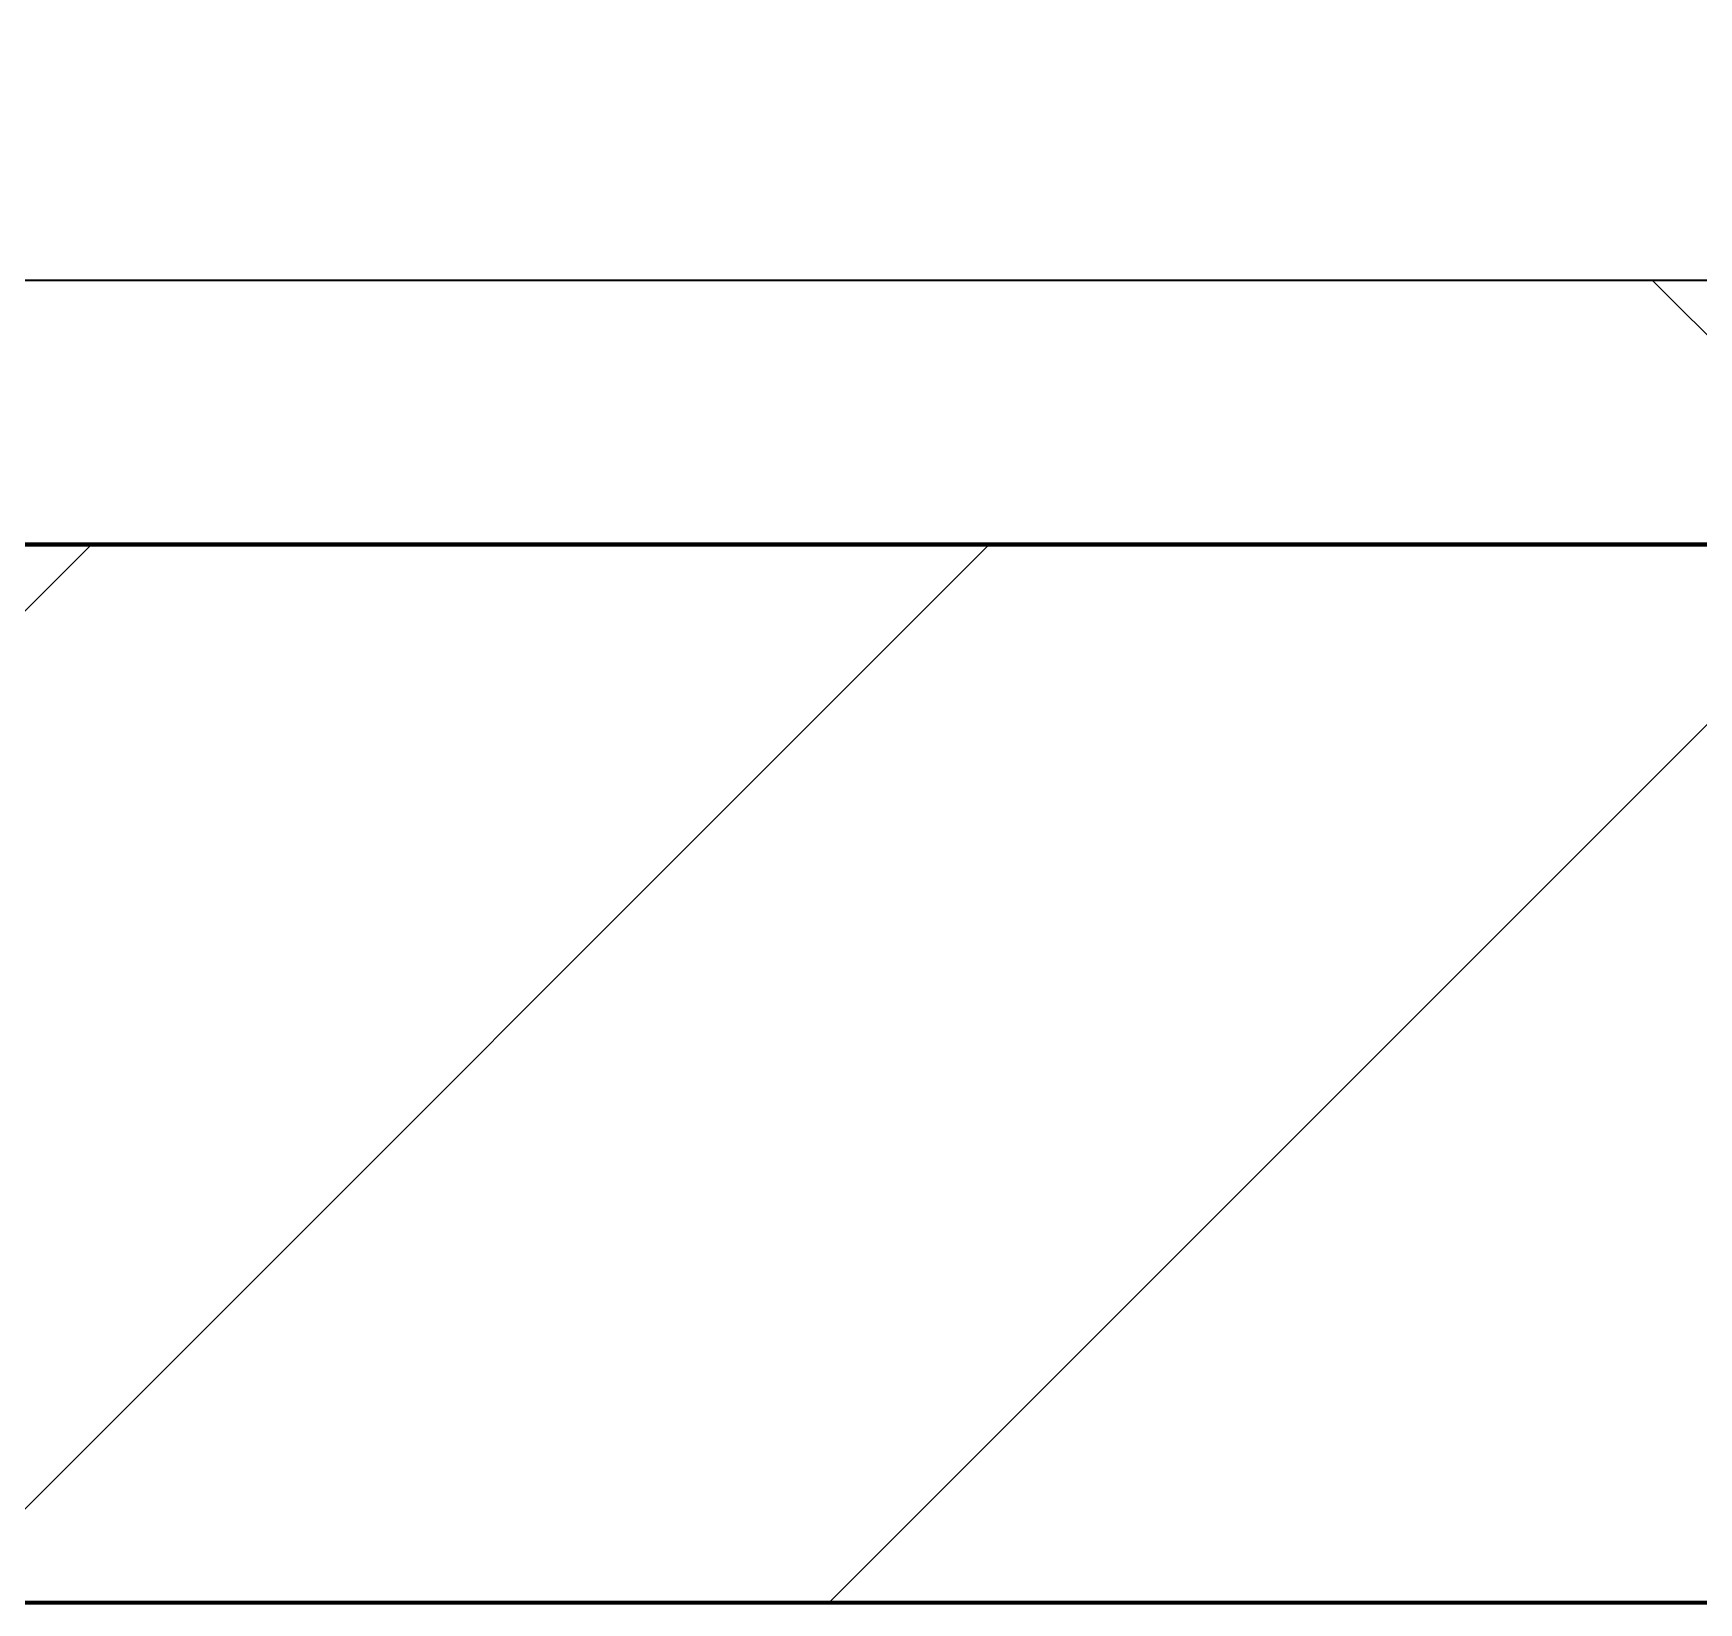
# Model space of a CAD drawing. Header units: millimetres. Extents: x -794334 to -714814, y -17806 to 22403.
# Drawn here: x -763604 to -763289.2, y -4021 to -3724.3 of the extents above; entities that cross this region are included whole.
import ezdxf
from ezdxf.xclip import XClip

# ---------------------------------------------------------------- set-up
doc = ezdxf.new("R2010")
doc.units = ezdxf.units.MM
doc.header["$XCLIPFRAME"] = 0
for name, color, linetype, lineweight in [('A-GLAZ-CURT', 2, 'Continuous', 9), ('A-WALL', 5, 'Continuous', 35), ('A-WALL-FNSH', 2, 'Continuous', 35), ('A-WALL-PATT', 1, 'Continuous', 35), ('WALL-E', 2, 'Continuous', 35)]:
    doc.layers.add(name, color=color, linetype=linetype, lineweight=lineweight)
doc.layers.add('A11_ALU.SOLID SHEET', color=2, linetype='Continuous')

# ---------------------------------------------------------------- blocks, each defined once
blk = doc.blocks.new('PPLS-PP19_Custom Tile Pattern - Custom Tile Pattern-V142-4252-01 ENLARGED CONCOURSE LEVEL - REFLECTED CEILING PLAN - SHEET 3')
at = {"layer": 'A-GLAZ-CURT'}
for p, q in [((-300, 0), (300, 0)), ((300, 0), (-300, 0)), ((230.06, 0), (300, 0)), ((-300, -50), (300, -50)), ((300, -50), (-300, -50))]:
    blk.add_line(p, q, dxfattribs=at)
for points, knots in [([(300, 0), (286.53, 0), (254.22, 0), (207.11, 0), (177.41, 0), (159.34, 0), (158.33, 0), (158.3, 0)], [-285.253232, -285.253232, -285.253232, -285.253232, -244.693688, -187.987675, -143.776725, -129.632772, -123.352749, -123.352749, -123.352749, -123.352749]), ([(171.51, 0), (176.48, 0), (193.23, 0), (201.73, 0), (208.81, 0), (213.9, 0), (241.96, 0), (266.73, 0), (281.71, 0), (291.71, 0), (296.52, 0), (297.86, 0), (298.09, 0)], [-7971.819559, -7971.819559, -7971.819559, -7971.819559, -7784.112253, -7606.717214, -7289.299508, -7042.621073, -6582.165592, -6068.460911, -5766.029927, -5566.724884, -5280.360606, -5199.253518, -5199.253518, -5199.253518, -5199.253518]), ([(300, 0), (288.22, 0), (262, 0), (230.43, 0), (219.94, 0), (219.02, 0)], [-12528.858583, -12528.858583, -12528.858583, -12528.858583, -11905.454923, -11162.864862, -10856.732305, -10856.732305, -10856.732305, -10856.732305]), ([(284.76, 0), (284.76, 0), (285.09, 0), (287.47, 0), (293.59, 0), (297.76, 0), (300, 0)], [-4110.630118, -4110.630118, -4110.630118, -4110.630118, -4053.389046, -3959.664717, -3862.421465, -3746.95702, -3746.95702, -3746.95702, -3746.95702]), ([(297.38, 0), (295.84, 0), (291.62, 0), (285.38, 0), (284.87, 0)], [-4803.172655, -4803.172655, -4803.172655, -4803.172655, -4358.271401, -4143.037883, -4143.037883, -4143.037883, -4143.037883])]:
    blk.add_open_spline(points, degree=3, knots=knots, dxfattribs=at)
blk = doc.blocks.new('PPLS-PP19_Custom Tile Pattern - Custom Tile Pattern-V143-4252-01 ENLARGED CONCOURSE LEVEL - REFLECTED CEILING PLAN - SHEET 3')
at = {"layer": 'A-GLAZ-CURT'}
for p, q in [((-300, 0), (300, 0)), ((300, 0), (-300, 0)), ((-293.07, 0), (-275.75, 0)), ((-275.75, 0), (-293.07, 0)), ((-222.32, 0), (-205, 0)), ((-205, 0), (-222.32, 0)), ((-300, -50), (300, -50)), ((300, -50), (-300, -50))]:
    blk.add_line(p, q, dxfattribs=at)
at = {"layer": 'A-GLAZ-CURT', "flags": 128}
for points in [[(-300, 0), (-291.56, 0), (-283.3, 0), (-275.2, 0), (-267.26, 0), (-259.45, 0), (-251.77, 0), (-244.2, 0), (-236.74, 0), (-229.36, 0), (-222.06, 0), (-214.83, 0), (-207.71, 0), (-200.76, 0), (-194.02, 0), (-187.54, 0), (-181.38, 0), (-175.58, 0), (-170.25, 0), (-165.64, 0), (-162.01, 0), (-159.53, 0), (-157.46, 0), (-154.52, 0), (-149.42, 0), (-141.84, 0), (-132.81, 0), (-126.08, 0)], [(-125.17, 0), (-128.55, 0), (-134.16, 0), (-140.03, 0), (-145.5, 0), (-150.63, 0), (-155.53, 0), (-160.27, 0), (-164.95, 0), (-169.65, 0), (-174.47, 0), (-179.49, 0), (-184.81, 0), (-190.44, 0), (-196.37, 0), (-202.58, 0), (-209.04, 0), (-215.73, 0), (-222.63, 0), (-229.72, 0), (-236.97, 0), (-244.39, 0), (-251.96, 0), (-259.67, 0), (-267.51, 0), (-275.48, 0), (-283.55, 0), (-291.73, 0), (-300, 0)]]:
    blk.add_lwpolyline(points, dxfattribs=at)
at = {"layer": 'A-GLAZ-CURT'}
for points, knots in [([(-300, 0), (-284.65, 0), (-236.57, 0), (-174.61, 0), (-129.95, 0), (-110.8, 0), (-99.5, 0), (-91.46, 0)], [-5323.127839, -5323.127839, -5323.127839, -5323.127839, -4502.809032, -2700.551212, -1002.059161, -460.363443, 0, 0, 0, 0]), ([(-72.93, 0), (-75.51, 0), (-91.45, 0), (-134.08, 0), (-202.69, 0), (-262.56, 0), (-294.48, 0), (-300, 0)], [-19442.345229, -19442.345229, -19442.345229, -19442.345229, -18935.241197, -17136.203329, -15131.813646, -13729.592194, -13439.944408, -13439.944408, -13439.944408, -13439.944408]), ([(-137.88, 0), (-140.56, 0), (-147.66, 0), (-147.69, 0), (-158.72, 0), (-174.02, 0), (-185.59, 0), (-209.77, 0), (-232.01, 0), (-255.22, 0), (-262.59, 0), (-264.9, 0), (-265.4, 0)], [-3187.727384, -3187.727384, -3187.727384, -3187.727384, -2919.378265, -2477.344047, -2237.412286, -2029.680487, -1755.085331, -1400.429864, -858.079193, -543.655514, -208.940337, 0, 0, 0, 0]), ([(-258.6, 0), (-257.91, 0), (-254.26, 0), (-241.25, 0), (-225.99, 0), (-213.1, 0), (-201.49, 0), (-194.17, 0), (-189.86, 0)], [-5722.54675, -5722.54675, -5722.54675, -5722.54675, -5657.471696, -5413.335975, -5017.494783, -4832.723979, -4666.091899, -4416.730713, -4416.730713, -4416.730713, -4416.730713]), ([(-188.93, 0), (-191.76, 0), (-203.02, 0), (-216.65, 0), (-231.26, 0), (-233.46, 0), (-234, 0)], [-1573.102462, -1573.102462, -1573.102462, -1573.102462, -1422.553702, -978.033455, -846.069444, -682.911962, -682.911962, -682.911962, -682.911962]), ([(-233.49, 0), (-233.44, 0), (-232.38, 0), (-230.74, 0), (-225.3, 0), (-223.63, 0)], [-455.274641, -455.274641, -455.274641, -455.274641, -440.605512, -119.536984, 0, 0, 0, 0]), ([(-223.63, 0), (-219.39, 0), (-206.17, 0), (-188.58, 0), (-169.02, 0), (-152.12, 0), (-136.84, 0), (-127.33, 0), (-124.19, 0), (-123.43, 0), (-123.28, 0)], [-5463.295695, -5463.295695, -5463.295695, -5463.295695, -5161.076232, -4739.070012, -4465.409639, -4149.119819, -3839.893365, -3647.167523, -3488.92562, -3439.852845, -3439.852845, -3439.852845, -3439.852845]), ([(-187.88, 0), (-187.39, 0), (-180.91, 0), (-171.77, 0), (-158.7, 0), (-157.22, 0)], [-4378.324359, -4378.324359, -4378.324359, -4378.324359, -4349.945572, -4000.813434, -3840.635403, -3840.635403, -3840.635403, -3840.635403]), ([(-133.82, 0), (-135.51, 0), (-137.8, 0), (-149.31, 0), (-162.01, 0), (-174.84, 0), (-184.58, 0), (-187.78, 0)], [-2731.647847, -2731.647847, -2731.647847, -2731.647847, -2418.507304, -2308.929706, -2113.765672, -1763.376603, -1593.461244, -1593.461244, -1593.461244, -1593.461244]), ([(-152.35, 0), (-151.03, 0), (-147.71, 0), (-143.57, 0), (-138.62, 0)], [-3494.978217, -3494.978217, -3494.978217, -3494.978217, -3371.022232, -3227.460399, -3227.460399, -3227.460399, -3227.460399]), ([(-118.78, 0), (-121.86, 0), (-126.28, 0), (-136.96, 0), (-147.46, 0), (-150.03, 0), (-150.57, 0)], [-5938.474035, -5938.474035, -5938.474035, -5938.474035, -5700.061948, -5508.838257, -5298.784692, -5196.16478, -5196.16478, -5196.16478, -5196.16478]), ([(-150.34, 0), (-150.07, 0), (-147.75, 0), (-142.6, 0), (-127.26, 0), (-107.3, 0), (-90.42, 0), (-75.26, 0), (-68.41, 0), (-65.12, 0), (-63.63, 0)], [-4948.728362, -4948.728362, -4948.728362, -4948.728362, -4883.323924, -4440.880425, -4054.690705, -3793.097032, -3402.597032, -3144.956779, -3050.982048, -2969.237017, -2969.237017, -2969.237017, -2969.237017]), ([(-26.75, 0), (-27.82, 0), (-36.18, 0), (-53.55, 0), (-78.2, 0), (-110.94, 0), (-130.52, 0), (-147.74, 0), (-149.07, 0)], [-8718.362214, -8718.362214, -8718.362214, -8718.362214, -8532.293389, -8073.216054, -7508.296369, -7004.680444, -6449.282163, -6277.220794, -6277.220794, -6277.220794, -6277.220794]), ([(-148.23, 0), (-146.94, 0), (-140.15, 0), (-137.28, 0), (-133.93, 0), (-128.78, 0), (-126.5, 0)], [-6162.058746, -6162.058746, -6162.058746, -6162.058746, -6017.569127, -5560.701257, -5364.112219, -5231.017328, -5231.017328, -5231.017328, -5231.017328]), ([(-121.06, 0), (-122.96, 0), (-128.74, 0), (-139.03, 0), (-146.11, 0), (-146.95, 0)], [-1044.976276, -1044.976276, -1044.976276, -1044.976276, -945.742622, -741.901385, -489.130243, -489.130243, -489.130243, -489.130243]), ([(-146.69, 0), (-146.59, 0), (-145.49, 0), (-135.69, 0), (-128.29, 0), (-125.15, 0)], [-420.34245, -420.34245, -420.34245, -420.34245, -406.956646, -290.263673, 0, 0, 0, 0]), ([(-127.41, 0), (-131.63, 0), (-133.16, 0), (-134.09, 0), (-134.15, 0)], [-8540.990293, -8540.990293, -8540.990293, -8540.990293, -8266.114998, -8246.473386, -8246.473386, -8246.473386, -8246.473386]), ([(-134.15, 0), (-133.32, 0), (-130.71, 0), (-124.78, 0), (-121.12, 0)], [-7657.439573, -7657.439573, -7657.439573, -7657.439573, -7293.749979, -6950.319116, -6950.319116, -6950.319116, -6950.319116]), ([(-120.35, 0), (-120.6, 0), (-122.15, 0), (-129.25, 0), (-133.82, 0)], [-2900.418367, -2900.418367, -2900.418367, -2900.418367, -2840.280255, -2731.647847, -2731.647847, -2731.647847, -2731.647847]), ([(-113.43, 0), (-113.44, 0), (-113.96, 0), (-119.73, 0), (-125.43, 0), (-127.03, 0), (-127.41, 0)], [-328.499627, -328.499627, -328.499627, -328.499627, -282.672656, -98.539552, -24.539552, 0, 0, 0, 0]), ([(-126.5, 0), (-122.44, 0), (-108.71, 0), (-86.68, 0), (-64.27, 0), (-56.57, 0), (-54.16, 0)], [-5231.017328, -5231.017328, -5231.017328, -5231.017328, -4994.692869, -4542.524482, -4008.285538, -3736.440949, -3736.440949, -3736.440949, -3736.440949]), ([(-125.15, 0), (-124.93, 0), (-121.96, 0), (-113.01, 0), (-98.9, 0), (-85.29, 0), (-71.67, 0), (-65.93, 0), (-65.07, 0)], [-3362.7396, -3362.7396, -3362.7396, -3362.7396, -3342.215224, -3074.362186, -2902.289527, -2605.247022, -2322.099534, -2241.8264, -2241.8264, -2241.8264, -2241.8264]), ([(-86.16, 0), (-91.37, 0), (-102.3, 0), (-114.52, 0), (-120.72, 0)], [-1681.3698, -1681.3698, -1681.3698, -1681.3698, -1374.161226, -1050.856125, -1050.856125, -1050.856125, -1050.856125]), ([(-120.17, 0), (-119.27, 0), (-111.37, 0), (-92.04, 0), (-74.02, 0), (-62.74, 0), (-60.36, 0), (-59.97, 0)], [-6921.147306, -6921.147306, -6921.147306, -6921.147306, -6839.55839, -6236.997189, -5713.340575, -5140.470607, -5006.787413, -5006.787413, -5006.787413, -5006.787413]), ([(-53.17, 0), (-55.59, 0), (-63.55, 0), (-81.23, 0), (-99.51, 0), (-114.02, 0), (-117.28, 0), (-118.78, 0)], [-1236.455572, -1236.455572, -1236.455572, -1236.455572, -1060.00838, -740.068933, -229.489605, -116.330425, 0, 0, 0, 0]), ([(-117.74, 0), (-117.19, 0), (-114.78, 0), (-113.43, 0), (-113.43, 0)], [-821.249067, -821.249067, -821.249067, -821.249067, -394.672656, -330.879064, -330.879064, -330.879064, -330.879064]), ([(-53.14, 0), (-55.44, 0), (-64.47, 0), (-85.2, 0), (-107.61, 0), (-116.56, 0), (-117.56, 0)], [-3096.682461, -3096.682461, -3096.682461, -3096.682461, -2842.901703, -2193.204658, -1433.981041, -985.49888, -985.49888, -985.49888, -985.49888]), ([(-115.82, 0), (-114.96, 0), (-110.41, 0), (-96.78, 0), (-71.33, 0), (-42.53, 0), (-12.78, 0), (4.23, 0), (9.64, 0), (10.14, 0), (10.18, 0)], [-5724.064692, -5724.064692, -5724.064692, -5724.064692, -5430.283136, -5103.229623, -4799.173296, -4065.652676, -3589.737505, -3285.047089, -3066.359526, -3044.715262, -3044.715262, -3044.715262, -3044.715262]), ([(9.32, 0), (9.08, 0), (7.65, 0), (2.57, 0), (-12.23, 0), (-25.64, 0), (-40, 0), (-56.24, 0), (-75.59, 0), (-94, 0), (-112.01, 0), (-114.94, 0), (-115.63, 0)], [-2922.926651, -2922.926651, -2922.926651, -2922.926651, -2882.788014, -2720.818881, -2518.50168, -2125.455881, -1792.521578, -1466.981642, -1208.454564, -789.402658, -501.969187, -243.577221, -243.577221, -243.577221, -243.577221]), ([(-91.46, 0), (-90.09, 0), (-84.7, 0), (-77.43, 0), (-72.73, 0), (-72.64, 0), (-72.64, 0)], [-19832.387487, -19832.387487, -19832.387487, -19832.387487, -19753.885894, -19541.04734, -19478.625389, -19471.062469, -19471.062469, -19471.062469, -19471.062469]), ([(-63.96, 0), (-64.13, 0), (-72.5, 0), (-80.63, 0), (-86.16, 0)], [-2171.769325, -2171.769325, -2171.769325, -2171.769325, -2007.031671, -1681.3698, -1681.3698, -1681.3698, -1681.3698]), ([(-53.18, 0), (-54.89, 0), (-59.6, 0), (-71.66, 0), (-77.83, 0), (-82.66, 0), (-83.28, 0), (-83.28, 0)], [-2251.727728, -2251.727728, -2251.727728, -2251.727728, -2161.752162, -2006.592567, -1646.621388, -1424.436217, -1393.971743, -1393.971743, -1393.971743, -1393.971743]), ([(-83.28, 0), (-83.28, 0), (-82.91, 0), (-76.14, 0), (-62.97, 0), (-48.14, 0), (-36.49, 0), (-33.57, 0), (-29.94, 0), (-28.57, 0)], [-1393.4169, -1393.4169, -1393.4169, -1393.4169, -1353.722004, -1274.333717, -1073.56893, -651.549973, -296.515819, -83.513472, 0, 0, 0, 0]), ([(-66.39, 0), (-66.39, 0), (-63.63, 0), (-53.63, 0), (-34.42, 0), (-29.82, 0), (-29.19, 0)], [-2493.31794, -2493.31794, -2493.31794, -2493.31794, -2315.303971, -1809.437387, -963.711516, -666.19313, -666.19313, -666.19313, -666.19313]), ([(31.18, 0), (25.97, 0), (11.99, 0), (-16.92, 0), (-47.42, 0), (-65.77, 0), (-66.37, 0), (-66.38, 0)], [-4496.803627, -4496.803627, -4496.803627, -4496.803627, -4222.080604, -3745.412743, -2981.410125, -2542.574734, -2498.224237, -2498.224237, -2498.224237, -2498.224237]), ([(-63.63, 0), (-61.49, 0), (-57.39, 0), (-54.49, 0), (-45.2, 0), (-40.79, 0), (-40.46, 0), (-40.44, 0)], [-2969.237017, -2969.237017, -2969.237017, -2969.237017, -2851.217951, -2734.127174, -2474.780881, -2410.990208, -2350.645972, -2350.645972, -2350.645972, -2350.645972]), ([(-58.83, 0), (-58.37, 0), (-57.29, 0), (-54.23, 0), (-46.33, 0), (-42.62, 0), (-41.76, 0)], [-4859.52896, -4859.52896, -4859.52896, -4859.52896, -4680.891996, -4469.85053, -4321.566175, -4270.495146, -4270.495146, -4270.495146, -4270.495146]), ([(-53.2, 0), (-53.11, 0), (-51.78, 0), (-48.53, 0), (-30.79, 0), (-18.03, 0), (8.61, 0), (15.02, 0), (22.91, 0), (31, 0), (39.04, 0), (51.19, 0), (58.74, 0), (61.34, 0), (61.45, 0)], [-3699.689906, -3699.689906, -3699.689906, -3699.689906, -3689.699207, -3546.54457, -3315.260113, -2864.387349, -2439.246196, -2084.094819, -1956.422387, -1818.904206, -1645.594513, -1443.202566, -1228.752106, -1120.932285, -1120.932285, -1120.932285, -1120.932285]), ([(-29.03, 0), (-33.97, 0), (-42.05, 0), (-50.09, 0), (-53.17, 0)], [-2680.714891, -2680.714891, -2680.714891, -2680.714891, -2413.671296, -2251.800508, -2251.800508, -2251.800508, -2251.800508]), ([(-36.33, 0), (-36.43, 0), (-37.27, 0), (-45.02, 0), (-45.87, 0), (-50.85, 0), (-53.14, 0)], [-1855.773136, -1855.773136, -1855.773136, -1855.773136, -1810.870157, -1672.078046, -1405.135169, -1237.182091, -1237.182091, -1237.182091, -1237.182091]), ([(-36.62, 0), (-36.62, 0), (-40.35, 0), (-43.42, 0), (-48.79, 0), (-52.49, 0)], [-4069.478503, -4069.478503, -4069.478503, -4069.478503, -3858.647035, -3538.256648, -3120.746453, -3120.746453, -3120.746453, -3120.746453]), ([(-51.83, 0), (-51.83, 0), (-51.78, 0), (-47.4, 0), (-46.01, 0), (-40.22, 0), (-36.78, 0)], [-632.814994, -632.814994, -632.814994, -632.814994, -627.965721, -508.377888, -260.442412, 0, 0, 0, 0]), ([(14.67, 0), (9.34, 0), (-2.9, 0), (-20.62, 0), (-32.81, 0), (-44.85, 0), (-51.43, 0), (-51.79, 0)], [-1925.670641, -1925.670641, -1925.670641, -1925.670641, -1617.263037, -1290.787923, -1039.307308, -819.71621, -644.910881, -644.910881, -644.910881, -644.910881]), ([(-41.76, 0), (-39.9, 0), (-37.72, 0), (-36.92, 0), (-36.77, 0)], [-4270.495146, -4270.495146, -4270.495146, -4270.495146, -4161.040818, -4106.245333, -4106.245333, -4106.245333, -4106.245333]), ([(-36.78, 0), (-32.43, 0), (-19.22, 0), (-1.46, 0), (11.43, 0), (14.7, 0)], [-6191.144455, -6191.144455, -6191.144455, -6191.144455, -5862.463379, -5340.621928, -5166.428899, -5166.428899, -5166.428899, -5166.428899]), ([(-36.29, 0), (-36.29, 0), (-34.66, 0), (-28.88, 0), (-26.95, 0), (-26.54, 0)], [-9150.272121, -9150.272121, -9150.272121, -9150.272121, -9057.163041, -8919.836787, -8834.607043, -8834.607043, -8834.607043, -8834.607043]), ([(14.18, 0), (10.49, 0), (-0.72, 0), (-16.58, 0), (-34.76, 0), (-36.04, 0)], [-10113.300168, -10113.300168, -10113.300168, -10113.300168, -9884.23066, -9424.652049, -9182.880979, -9182.880979, -9182.880979, -9182.880979]), ([(-33.34, 0), (-33.34, 0), (-32.93, 0), (-31.16, 0), (-30.52, 0)], [-2415.024266, -2415.024266, -2415.024266, -2415.024266, -2357.633367, -2323.618664, -2323.618664, -2323.618664, -2323.618664]), ([(14.71, 0), (10.21, 0), (-1.16, 0), (-17.84, 0), (-30.57, 0), (-31.82, 0), (-32, 0)], [-3568.653645, -3568.653645, -3568.653645, -3568.653645, -3333.063701, -2994.501669, -2698.150104, -2614.070998, -2614.070998, -2614.070998, -2614.070998]), ([(-30.76, 0), (-30.73, 0), (-29.99, 0), (-23.47, 0), (-15.75, 0), (-15.19, 0)], [-54176.191683, -54176.191683, -54176.191683, -54176.191683, -54157.274271, -53749.15266, -53717.791567, -53717.791567, -53717.791567, -53717.791567]), ([(-30.52, 0), (-27.11, 0), (-17.83, 0), (5.99, 0), (22.06, 0), (37.44, 0), (45.92, 0), (57.76, 0), (64.47, 0), (72.74, 0), (75.22, 0), (76.03, 0), (76.21, 0)], [-2323.618664, -2323.618664, -2323.618664, -2323.618664, -2142.497158, -1716.209403, -1206.526904, -1089.329421, -901.315459, -753.071572, -495.328968, -421.953223, -334.951786, -290.452333, -290.452333, -290.452333, -290.452333]), ([(-13, 0), (-14.35, 0), (-17.68, 0), (-25.97, 0), (-29.52, 0), (-30.21, 0)], [-55207.591944, -55207.591944, -55207.591944, -55207.591944, -54789.006179, -54461.685999, -54290.791712, -54290.791712, -54290.791712, -54290.791712]), ([(8.33, 0), (8.19, 0), (7.18, 0), (0.32, 0), (-13.89, 0), (-24.92, 0), (-29.03, 0)], [-3574.286521, -3574.286521, -3574.286521, -3574.286521, -3526.962355, -3285.499107, -2903.012179, -2680.714891, -2680.714891, -2680.714891, -2680.714891]), ([(-28.98, 0), (-28.66, 0), (-27.39, 0), (-24.45, 0), (-22.56, 0)], [-166.548282, -166.548282, -166.548282, -166.548282, -102.06493, 0, 0, 0, 0]), ([(-28.57, 0), (-26.93, 0), (-20.29, 0), (-11.45, 0), (2.08, 0), (10.58, 0), (14.47, 0), (14.68, 0)], [-5361.429781, -5361.429781, -5361.429781, -5361.429781, -5261.36855, -5050.479954, -4785.90057, -4596.498881, -4585.51566, -4585.51566, -4585.51566, -4585.51566]), ([(-22.56, 0), (-20.27, 0), (-17.03, 0), (-11.36, 0), (-7.66, 0), (-6.6, 0), (-6.44, 0)], [-56468.192263, -56468.192263, -56468.192263, -56468.192263, -56344.022017, -56303.229861, -56166.290093, -56124.392176, -56124.392176, -56124.392176, -56124.392176]), ([(-15.19, 0), (-13.07, 0), (-0.96, 0), (11.59, 0), (14.69, 0)], [-461.142613, -461.142613, -461.142613, -461.142613, -429.606584, -419.367598, -419.367598, -419.367598, -419.367598])]:
    blk.add_open_spline(points, degree=3, knots=knots, dxfattribs=at)
blk.add_open_spline([(-39.84, 0), (-39.08, 0), (-38.11, 0), (-37.36, 0)], degree=3, dxfattribs=at)
blk = doc.blocks.new('*U1029')
at = {"layer": 'A-GLAZ-CURT'}
for name, p in [('PPLS-PP19_Custom Tile Pattern - Custom Tile Pattern-V142-4252-01 ENLARGED CONCOURSE LEVEL - REFLECTED CEILING PLAN - SHEET 3', (15002.37, -7350)), ('PPLS-PP19_Custom Tile Pattern - Custom Tile Pattern-V143-4252-01 ENLARGED CONCOURSE LEVEL - REFLECTED CEILING PLAN - SHEET 3', (15602.37, -7350))]:
    blk.add_blockref(name, p, dxfattribs=at)
blk = doc.blocks.new('*U1630')
blk.add_lwpolyline([(22690, -750), (19166.45, -750), (19116.45, -700), (18966.44, -550), (-101025.39, -550), (-101025.39, -6704.96), (-96300, -6704.96), (-96300, -7350), (-94497.63, -7350), (17250, -7350), (17250, -6849.96), (18300, -6849.96), (22690, -6849.96)], close=True)

msp = doc.modelspace()

# ---------------------------------------------------------------- block references
at = {"layer": 'A11_ALU.SOLID SHEET'}
ref = msp.add_blockref('*U1630', (-744681.24, 3579.02), dxfattribs=at)
XClip(ref).set_block_clipping_path([(-45802.4668593339, -9620.0029952967), (23702.8690583039, 10334.9999958097)])

# ---------------------------------------------------------------- next in the draw order: hatches: boundary and pattern name
at = {"layer": 'A-WALL-PATT', "lineweight": 9}
h = msp.add_hatch(dxfattribs=at)
h.set_pattern_fill('FP_5', color=256, style=0, pattern_type=2)
h.set_pattern_definition([(45, (0, 0), (-212.13203, 212.13203), []), (135, (0, 0), (-212.13203, -212.13203), [])])
h.paths.add_polyline_path([(-727630.24, -3820.98), (-727382.37, -3820.98), (-727382.37, -3770.98), (-790483.7, -3770.98), (-790483.7, -3820.98), (-727766, -3820.98)])
h = msp.add_hatch(dxfattribs=at)
h.set_pattern_fill('FP_2', color=256, style=0, pattern_type=2)
h.set_pattern_definition([(45, (0, 0), (-84.852814, 84.852814), [])])
h.paths.add_polyline_path([(-727382.37, -4020.98), (-727382.37, -3820.98), (-790483.7, -3820.98), (-790483.7, -4020.98), (-727494.49, -4020.98)])

# ---------------------------------------------------------------- next in the draw order: linework, layer by layer
at = {"layer": 'A-WALL', "color": 7, "lineweight": 70}
for p, q in [((-765980, -3820.98), (-763580, -3820.98)), ((-763580, -3820.98), (-765980, -3820.98)), ((-763580, -3820.98), (-762380, -3820.98)), ((-762380, -3820.98), (-763580, -3820.98)), ((-763580, -4020.98), (-765980, -4020.98)), ((-762380, -4020.98), (-763580, -4020.98))]:
    msp.add_line(p, q, dxfattribs=at)
at = {"layer": 'A-WALL-FNSH', "color": 250}
for p, q in [((-765980, -3770.98), (-763580, -3770.98)), ((-763580, -3770.98), (-762380, -3770.98))]:
    msp.add_line(p, q, dxfattribs=at)
at = {"layer": 'WALL-E'}
for p, q in [((-727382.37, -4020.98), (-790483.7, -4020.98)), ((-790483.7, -4020.98), (-727382.37, -4020.98))]:
    msp.add_line(p, q, dxfattribs=at)

# ---------------------------------------------------------------- next in the draw order: block references
msp.add_blockref('*U1029', (-778882.37, 3579.02))

doc.saveas('drawing.dxf')
